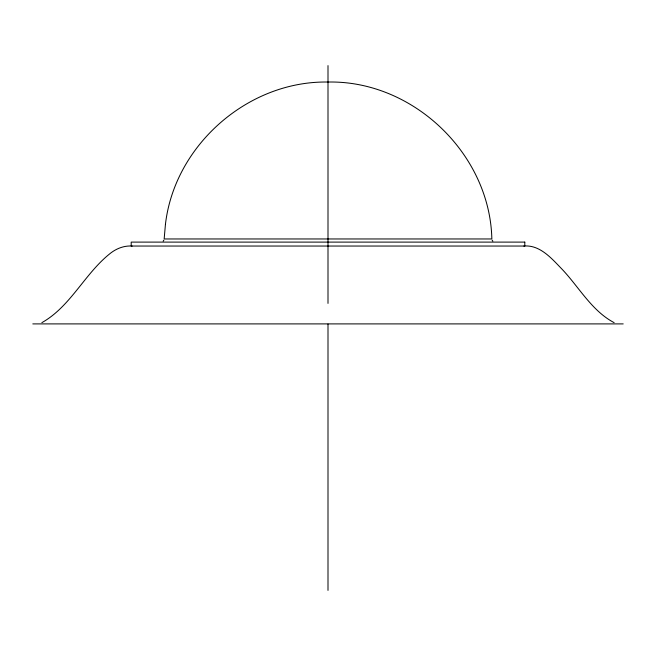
<?xml version="1.0" encoding="UTF-8"?>
<svg xmlns="http://www.w3.org/2000/svg" width="656" height="656" viewBox="0 0 656 656"><rect width="100%" height="100%" fill="white"/><g stroke="black" fill="none" stroke-linecap="round" stroke-linejoin="round"><path stroke-width="0.98" d="M163.147 241.195L163.885 240.137M41.861 322.654C70.258 306.746 84.386 274.306 109.388 254.102C115.743 248.763 123.787 245.483 132.151 246.041M32.8 323.9L623.2 323.9M523.849 246.041C539.257 244.688 550.679 257.382 560.363 267.468C578.239 285.59 591.048 310.501 614.139 322.654M492.115 240.137L492.853 241.195M328 65.6L328 303.4M328 324.056L328 590.4M165.427 224.483L164.156 238.964L491.844 238.964C489.999 153.914 413.05 80.221 328 82.041C248.181 80.598 174.48 145.156 165.427 224.483M524.8 242.105L131.2 242.105L131.2 246.041L524.8 246.041L524.8 242.105"/></g></svg>
